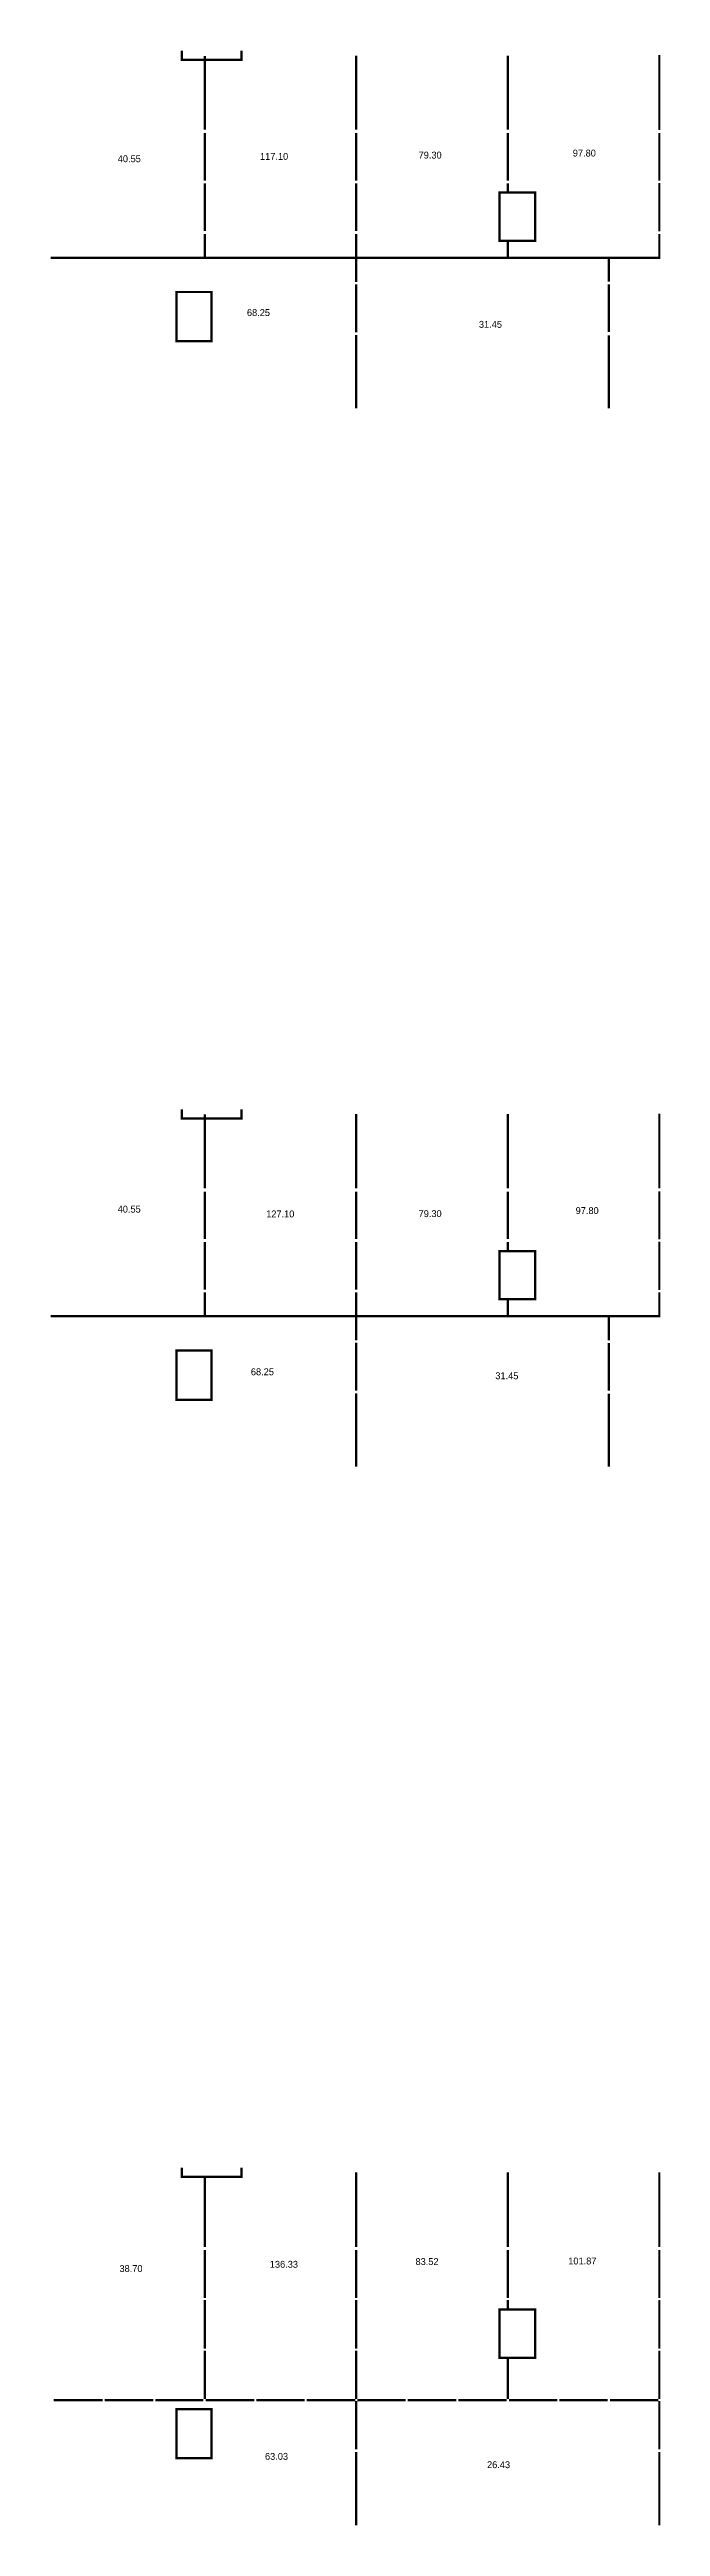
# Model space of a CAD drawing. Header units: millimetres. Extents: x -869187 to 1405794, y -1345622 to 197746.
# Drawn here: x 760730 to 893780, y -1096109 to -556984 of the extents above; entities that cross this region are included whole.
import ezdxf

# ---------------------------------------------------------------- set-up
doc = ezdxf.new("R2010")
doc.units = ezdxf.units.MM
doc.header["$LTSCALE"] = 1000
doc.header["$MEASUREMENT"] = 0
doc.layers.get('0').update_dxf_attribs({"linetype": 'CONTINUOUS'})
doc.styles.add('나눔바른고딕', font='')
doc.styles.get('나눔바른고딕').set_extended_font_data('나눔바른고딕')

msp = doc.modelspace()

# ---------------------------------------------------------------- linework, layer by layer
at = {"color": 4, "ltscale": 10000, "const_width": 500}
for points in [[(794530.1, -559234.5), (789530.1, -559234.5), (789530.1, -557234.5)], [(794530.1, -559234.5), (802530.1, -559234.5), (802530.1, -557234.5)], [(794530.1, -558359.5), (794530.1, -574434.5)], [(827530.1, -574459.5), (827530.1, -558309.5)], [(860530.1, -574459.5), (860530.1, -558309.5)], [(893530.1, -558209.5), (893530.1, -574484.5)], [(794530.1, -575184.5), (794530.1, -585509.5)], [(827530.1, -585509.5), (827530.1, -575159.5)], [(860530.1, -585509.5), (860530.1, -575159.5)], [(893529.5, -575134.5), (893530.1, -585559.5)], [(794530.1, -586109.5), (794530.1, -596509.5)], [(827530.1, -596509.5), (827530.1, -586109.5)], [(860530.1, -586109.5), (860530.1, -588109.5), (858730.1, -588109.5), (858730.1, -598609.5), (860530.1, -598609.5), (860530.1, -602309.5), (827530.1, -602309.5)], [(893530.1, -586059.5), (893528.9, -596559.5)], [(860530.1, -588109.5), (866480.1, -588109.5), (866480.1, -598609.5), (860530.1, -598609.5)], [(794530.1, -597109.5), (794530.1, -602309.5), (827530.1, -602309.5), (827530.1, -597109.5)], [(860530.1, -602309.5), (893528.7, -602309.5), (893530, -597109.5)], [(760980.1, -602309.5), (794530.1, -602309.5)], [(827530.1, -602309.5), (827530.1, -607559.5)], [(882530.1, -607509.5), (882528.7, -602309.5)], [(827530.1, -608059.5), (827530.1, -618509.5)], [(882530.1, -608109.5), (882530.1, -618459.5)], [(827530.1, -619109.5), (827530.1, -635059.5)], [(882530.1, -619159.5), (882530.1, -635059.5)], [(794530.1, -789634.5), (789530.1, -789634.5), (789530.1, -787634.5)], [(794530.1, -789634.5), (802530.1, -789634.5), (802530.1, -787634.5)], [(794530.1, -788759.5), (794530.1, -804834.5)], [(827530.1, -804859.5), (827530.1, -788709.5)], [(860530.1, -804859.5), (860530.1, -788709.5)], [(893530.1, -788609.5), (893530.1, -804884.5)], [(794530.1, -805584.5), (794530.1, -815909.5)], [(827530.1, -815909.5), (827530.1, -805559.5)], [(860530.1, -815909.5), (860530.1, -805559.5)], [(893529.5, -805534.5), (893530.1, -815959.5)], [(794530.1, -816509.5), (794530.1, -826909.5)], [(827530.1, -826909.5), (827530.1, -816509.5)], [(860530.1, -816509.5), (860530.1, -818509.5), (858730.1, -818509.5), (858730.1, -829009.5), (860530.1, -829009.5), (860530.1, -832709.5), (827530.1, -832709.5)], [(860530.1, -818509.5), (866480.1, -818509.5), (866480.1, -829009.5), (860530.1, -829009.5)], [(893530.1, -816459.5), (893528.9, -826959.5)], [(794530.1, -827509.5), (794530.1, -832709.5), (827530.1, -832709.5), (827530.1, -827509.5)], [(860530.1, -832709.5), (893528.7, -832709.5), (893530, -827509.5)], [(760980.1, -832709.5), (794530.1, -832709.5)], [(827530.1, -832709.5), (827530.1, -837959.5)], [(882530.1, -837909.5), (882528.7, -832709.5)], [(827530.1, -838459.5), (827530.1, -848909.5)], [(882530.1, -838509.5), (882530.1, -848859.5)], [(827530.1, -849509.5), (827530.1, -865459.5)], [(882530.1, -849559.5), (882530.1, -865459.5)], [(794530.1, -1020034.5), (789530.1, -1020034.5), (789530.1, -1018034.5)], [(794530.1, -1035309.5), (794530.1, -1020034.5), (802530.1, -1020034.5), (802530.1, -1018034.5)], [(827530.1, -1019009.5), (827530.1, -1035284.5)], [(860530.1, -1019009.5), (860530.1, -1035284.5)], [(893530.1, -1035284.5), (893530.1, -1019009.5)], [(794530.1, -1046384.5), (794530.1, -1035909.5)], [(827530.1, -1035934.5), (827530.1, -1046384.5)], [(860530.1, -1035934.5), (860530.1, -1046384.5)], [(893530.1, -1046384.5), (893530.1, -1035934.5)], [(794530.1, -1057384.5), (794530.1, -1046834.5)], [(827530.1, -1046834.5), (827530.1, -1057384.5)], [(860530.1, -1046834.5), (860530.1, -1048909.5), (858730.1, -1048909.5), (858730.1, -1059409.5), (860530.1, -1059409.5), (860530.1, -1068384.5)], [(860530.1, -1048909.5), (866480.1, -1048909.5), (866480.1, -1059409.5), (860530.1, -1059409.5)], [(893530.1, -1057384.5), (893530.1, -1046834.5)], [(794530.1, -1068384.5), (794530.1, -1057834.5)], [(827530.1, -1057834.5), (827530.1, -1068384.5)], [(893530.1, -1068384.5), (893530.1, -1057834.5)], [(772305.1, -1068609.5), (761630.1, -1068609.5)], [(783305.1, -1068609.5), (772755.1, -1068609.5)], [(794230.1, -1068609.5), (783755.1, -1068609.5)], [(805305.1, -1068609.5), (794755.1, -1068609.5)], [(816305.1, -1068609.5), (805755.1, -1068609.5)], [(827305.1, -1068609.5), (816755.1, -1068609.5)], [(827530.1, -1079309.5), (827530.1, -1068834.5)], [(838305.1, -1068609.5), (827755.1, -1068609.5)], [(849305.1, -1068609.5), (838755.1, -1068609.5)], [(860305.1, -1068609.5), (849755.1, -1068609.5)], [(871305.1, -1068609.5), (860755.1, -1068609.5)], [(871755.1, -1068609.5), (882305.1, -1068609.5)], [(882755.1, -1068609.5), (893305.1, -1068609.5)], [(893530.1, -1068834.5), (893530.1, -1079309.5)], [(827530.1, -1079909.5), (827530.1, -1095859.5)], [(893530.1, -1079909.5), (893530.1, -1095859.5)]]:
    msp.add_lwpolyline(points, dxfattribs=at)
for points in [[(788380.1, -609759.5), (788380.1, -620459.5), (790380.1, -620459.5), (795980.1, -620459.5), (795980.1, -609759.5)], [(788380.1, -840159.5), (788380.1, -850859.5), (790380.1, -850859.5), (795980.1, -850859.5), (795980.1, -840159.5)], [(788380.1, -1070559.5), (788380.1, -1081259.5), (790380.1, -1081259.5), (795980.1, -1081259.5), (795980.1, -1070559.5)]]:
    msp.add_lwpolyline(points, close=True, dxfattribs=at)

# ---------------------------------------------------------------- texts
at = {"color": 0, "ltscale": 10000, "style": '나눔바른고딕'}
for s, p in [('40.55', (775592.2, -581505.2)), ('117.10', (806574.7, -580996.4)), ('79.30', (841104.3, -580712.1)), ('68.25', (803723.3, -614990)), ('40.55', (775571.6, -810129.4)), ('127.10', (807915.5, -811173.3)), ('79.30', (841104.3, -811112.1)), ('68.25', (804581.6, -845535.1))]:
    msp.add_text(s, height=1500, dxfattribs=at).set_placement(p)
at = {"color": 4, "ltscale": 10000, "style": '나눔바른고딕'}
for s, p in [('97.80', (874685.6, -580267.1)), ('31.45', (854237.5, -617553.9)), ('97.80', (875301.4, -810452.1)), ('31.45', (857818, -846398.9)), ('101.87', (873698.9, -1039082.1)), ('26.43', (856014.4, -1083414.6))]:
    msp.add_text(s, height=1500, dxfattribs=at).set_placement(p)
at = {"ltscale": 10000, "style": '나눔바른고딕'}
for s, p in [('38.70', (775962.8, -1040723)), ('136.33', (808701.5, -1039798.9)), ('83.52', (840436.9, -1039211.1)), ('63.03', (807656.2, -1081604.1))]:
    msp.add_text(s, height=1500, dxfattribs=at).set_placement(p)

doc.saveas('drawing.dxf')
